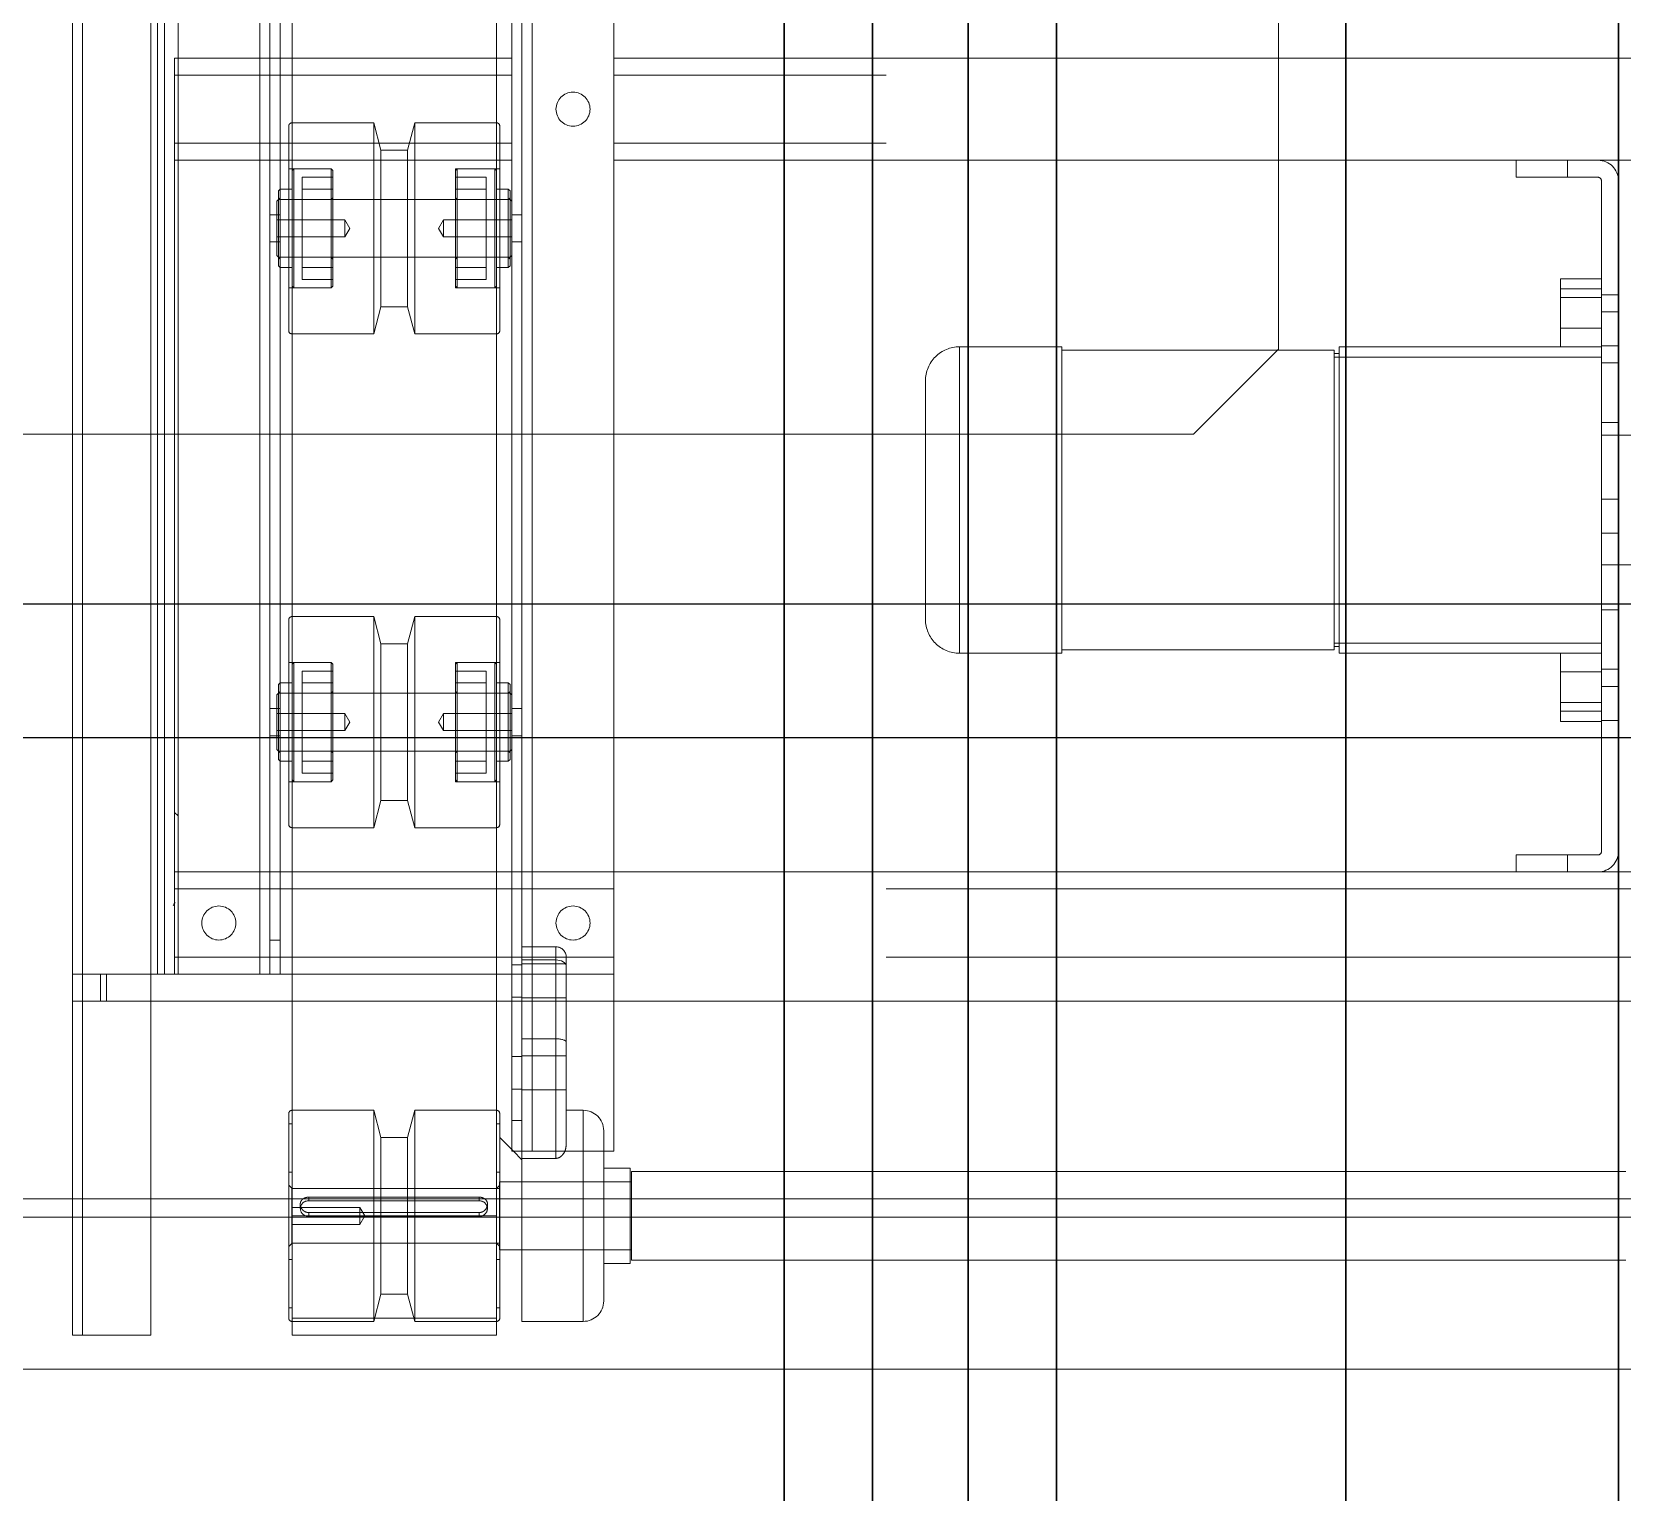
# Model space of a CAD drawing. Extents: x 539033 to 804858, y 468425 to 1263560.
# Drawn here: x 744105.3 to 744572.3, y 510247.9 to 510676.7 of the extents above; entities that cross this region are included whole.
import ezdxf

# ---------------------------------------------------------------- set-up
doc = ezdxf.new("R2010")
doc.units = 0
doc.header["$LTSCALE"] = 1000
doc.header["$MEASUREMENT"] = 0
for name, pattern in [('0', [0, 0]), ('ACAD_ISO02W100', [15, 12, -3]), ('ACAD_ISO04W100', [30, 24, -3, 0, -3]), ('ACAD_ISO05W100', [33, 24, -3, 0, -3, 0, -3])]:
    doc.linetypes.add(name, pattern=pattern)
doc.layers.get('0').update_dxf_attribs({"linetype": 'CONTINUOUS'})
for name, color, linetype, lineweight in [('双点划线', 7, 'ACAD_ISO05W100', 15), ('点划线', 1, 'ACAD_ISO04W100', 15), ('粗实线', 7, '0', 30), ('虚线', 6, 'ACAD_ISO02W100', 18)]:
    doc.layers.add(name, color=color, linetype=linetype, lineweight=lineweight)
doc.layers.add('摄像头', color=7, linetype='CONTINUOUS')

# ---------------------------------------------------------------- blocks, each defined once
blk = doc.blocks.new('A$C54714A9A')
at = {"layer": '摄像头', "color": 0, "lineweight": 25, "ltscale": 100}
for p, q in [((185.35, 2510.62), (185.35, 180.35)), ((224.65, 2510.62), (224.65, 180.35))]:
    blk.add_line(p, q, dxfattribs=at)
at = {"layer": '虚线', "color": 0, "linetype": 'ACAD_ISO02W100', "lineweight": 15}
for p, q in [((0, 219.66), (0, 2505.97)), ((44.65, 297), (44.65, 2469.12)), ((50, 2460.62), (50, 265)), ((108, 1374.76), (108, 1042.76)), ((121, 1122.76), (121, 1374.76)), ((141, 1122.76), (141, 1374.76)), ((146, 1331.76), (146, 1374.76)), ((355, 1374.76), (355, 1331.76)), ((385, 1374.76), (385, 1122.76)), ((236.22, 1342.76), (236.22, 1337.76)), ((274.22, 1337.76), (274.22, 1342.76)), ((32, 1339.96), (32, 1047.96)), ((58, 1047.96), (58, 1339.96)), ((349, 1337.76), (152, 1337.76)), ((185.5, 1337.76), (185.5, 1332.76)), ((190.5, 1332.76), (190.5, 1337.76)), ((200.5, 1332.76), (200.5, 1337.76)), ((205.5, 1332.76), (205.5, 1337.76)), ((223, 1337.76), (223, 1332.76)), ((236.22, 1337.76), (236.22, 1332.76)), ((245.5, 1332.76), (245.5, 1337.76)), ((255.5, 1332.76), (255.5, 1337.76)), ((274.22, 1332.76), (274.22, 1337.76)), ((278, 1332.76), (278, 1337.76)), ((295.5, 1337.76), (295.5, 1332.76)), ((295.5, 1337.76), (295.5, 1332.76)), ((300.5, 1332.76), (300.5, 1337.76)), ((300.5, 1332.76), (300.5, 1337.76)), ((310.5, 1332.76), (310.5, 1337.76)), ((310.5, 1332.76), (310.5, 1337.76)), ((315.5, 1332.76), (315.5, 1337.76)), ((315.5, 1332.76), (315.5, 1337.76)), ((146, 1322.76), (146, 1331.76)), ((151, 1322.76), (151, 1331.76)), ((349, 1332.76), (152, 1332.76)), ((190.22, 1320.76), (190.22, 1332.76)), ((193.22, 1320.76), (193.22, 1332.76)), ((193.22, 1320.76), (193.22, 1332.76)), ((195.72, 1332.76), (195.72, 1320.76)), ((204.72, 1320.76), (204.72, 1332.76)), ((210.22, 1255.76), (210.22, 1332.76)), ((213.22, 1255.76), (213.22, 1332.76)), ((213.22, 1255.76), (213.22, 1332.76)), ((297.22, 1255.76), (297.22, 1332.76)), ((297.22, 1255.76), (297.22, 1332.76)), ((300.22, 1255.76), (300.22, 1332.76)), ((305.72, 1332.76), (305.72, 1320.76)), ((314.72, 1320.76), (314.72, 1332.76)), ((317.22, 1320.76), (317.22, 1332.76)), ((317.22, 1320.76), (317.22, 1332.76)), ((320.22, 1320.76), (320.22, 1332.76)), ((350, 1322.76), (350, 1331.76)), ((355, 1322.76), (355, 1331.76)), ((146, 1322.76), (151, 1322.76)), ((146, 1307.76), (146, 1322.76)), ((151, 1322.76), (151, 1307.76)), ((350, 1307.76), (350, 1322.76)), ((350, 1322.76), (355, 1322.76)), ((355, 1322.76), (355, 1307.76)), ((193.22, 1320.76), (190.22, 1320.76)), ((210.22, 1320.76), (193.22, 1320.76)), ((317.22, 1320.76), (300.22, 1320.76)), ((320.22, 1320.76), (317.22, 1320.76)), ((151, 1307.76), (146, 1307.76)), ((146, 1042.76), (146, 1307.76)), ((355, 1307.76), (350, 1307.76)), ((355, 1307.76), (355, 1122.76)), ((213.22, 1255.76), (210.22, 1255.76)), ((211.22, 1254.26), (211.22, 1174.26)), ((212.22, 1254.26), (211.22, 1254.26)), ((212.22, 1254.26), (212.22, 1255.76)), ((213.22, 1254.26), (212.22, 1254.26)), ((297.22, 1255.76), (213.22, 1255.76)), ((213.22, 1254.26), (213.22, 1255.76)), ((213.22, 1254.26), (213.22, 1255.76)), ((245.9, 1254.26), (213.22, 1254.26)), ((264.55, 1254.26), (245.9, 1254.26)), ((297.22, 1254.26), (264.55, 1254.26)), ((300.22, 1255.76), (297.22, 1255.76)), ((297.22, 1254.26), (297.22, 1255.76)), ((297.22, 1254.26), (297.22, 1255.76)), ((298.22, 1254.26), (297.22, 1254.26)), ((298.22, 1254.26), (298.22, 1255.76)), ((299.22, 1254.26), (298.22, 1254.26)), ((299.22, 1174.26), (299.22, 1254.26)), ((210.22, 1174.26), (210.22, 1144.26)), ((300.22, 1174.26), (210.22, 1174.26)), ((300.22, 1144.26), (300.22, 1174.26)), ((210.22, 1144.26), (300.22, 1144.26)), ((300.22, 1144.26), (210.22, 1144.26)), ((290.22, 1134.26), (220.22, 1134.26)), ((355, 1122.76), (355, 1042.76)), ((360, 1122.76), (360, 1042.76)), ((380, 1122.76), (380, 1042.76)), ((385, 1122.76), (385, 1042.76)), ((31, 1047.56), (31, 1039.76)), ((31, 1047.56), (59, 1047.56)), ((58, 1047.96), (32, 1047.96)), ((35, 1047.96), (35, 1047.56)), ((35, 1047.56), (35, 1015.76)), ((35, 1047.56), (35, 1015.76)), ((55, 1047.56), (55, 1047.96)), ((55, 1015.76), (55, 1047.56)), ((55, 1015.76), (55, 1047.56)), ((59, 1039.76), (59, 1047.56)), ((1124, 1042.76), (64, 1042.76)), ((64, 1042.76), (64, 1039.76)), ((108, 1042.76), (108, 1012.76)), ((116, 1042.76), (116, 1012.76)), ((121, 1012.76), (121, 1042.76)), ((141, 1012.76), (141, 1042.76)), ((146, 1012.76), (146, 1042.76)), ((20, 1039.76), (70, 1039.76)), ((64, 1039.76), (64, 1018.76)), ((14, 1033.76), (14, 1015.76)), ((76, 1033.76), (14, 1033.76)), ((14, 1033.76), (76, 1033.76)), ((76, 1028.76), (76, 1033.76)), ((65.78, 1028.76), (95.97, 1028.76)), ((82, 1028.76), (82, 1015.76)), ((92, 1015.76), (92, 1028.76)), ((95.97, 1028.76), (118.31, 1028.76)), ((109, 1028.76), (109, 1015.76)), ((118.31, 1028.76), (121, 1028.76)), ((119, 1015.76), (119, 1028.76)), ((61.88, 1025.76), (61.88, 1015.76)), ((97, 1025.76), (61.88, 1025.76)), ((61.88, 1025.76), (97, 1025.76)), ((97, 1025.76), (97, 1015.76)), ((120.16, 1025.76), (97, 1025.76)), ((97, 1025.76), (120.16, 1025.76)), ((120.16, 1025.76), (120.16, 1015.76)), ((124, 1025.76), (120.16, 1025.76)), ((120.16, 1025.76), (120.16, 1015.76)), ((120.16, 1025.76), (124, 1025.76)), ((124, 1015.76), (124, 1025.76)), ((64, 1018.76), (1067, 1018.76)), ((64, 1018.76), (64, 1015.76)), ((124, 1018.76), (64, 1018.76)), ((917, 1018.76), (124, 1018.76)), ((14, 1015.76), (61.88, 1015.76)), ((35, 1015.76), (35, 1009.26)), ((55, 1009.26), (55, 1015.76)), ((64, 1013.26), (61.5, 1015.76)), ((61.88, 1015.76), (97, 1015.76)), ((64, 1012.76), (64, 1015.76)), ((72.97, 1012.76), (72.97, 1015.76)), ((1052, 1015.76), (72.97, 1015.76)), ((82.25, 1015.76), (82.25, 1012.76)), ((91.75, 1012.76), (91.75, 1015.76)), ((109.25, 1015.76), (109.25, 1012.76)), ((118.75, 1012.76), (118.75, 1015.76)), ((186, 1015.76), (186, 1012.76)), ((194, 1012.76), (194, 1015.76)), ((331, 1015.76), (331, 1012.76)), ((339, 1012.76), (339, 1015.76)), ((75, 1009.26), (15, 1009.26)), ((18, 1009.26), (18, 1008.26)), ((32.2, 1009.26), (32.2, 1008.26)), ((35, 1009.26), (35, 1009.16)), ((55, 1009.16), (35, 1009.16)), ((36, 1009.26), (37, 1008.26)), ((37, 1009.16), (37, 948.16)), ((53, 1008.26), (54, 1009.26)), ((53, 948.16), (53, 1009.16)), ((55, 1009.16), (55, 1009.26)), ((57.8, 1008.26), (57.8, 1009.26)), ((64.5, 1012.76), (64, 1013.26)), ((64, 1012.76), (72.97, 1012.76)), ((68, 1009.26), (64.5, 1012.76)), ((72, 1008.26), (72, 1009.26)), ((1052, 1012.76), (72.97, 1012.76)), ((108, 1012.76), (108, 1008.26)), ((116, 1012.76), (116, 1008.26)), ((121, 1008.26), (121, 1012.76)), ((141, 1008.26), (141, 1012.76)), ((146, 1008.26), (146, 1012.76)), ((160, 1009.26), (220, 1009.26)), ((172.5, 1009.26), (172.5, 996.26)), ((179, 1012.26), (178.5, 1011.76)), ((178.5, 1011.76), (178.5, 1009.26)), ((178.5, 1011.76), (201.5, 1011.76)), ((178.5, 1009.26), (178.5, 1008.26)), ((179, 1012.26), (201, 1012.26)), ((181, 1012.26), (181.5, 1011.76)), ((182, 1012.76), (181.5, 1012.26)), ((181.5, 1012.26), (181.5, 944.26)), ((181.5, 1011.76), (181.5, 996.76)), ((187.5, 1012.76), (187.5, 992.76)), ((192.5, 992.76), (192.5, 1012.76)), ((198.5, 1012.26), (198, 1012.76)), ((198.5, 1011.76), (199, 1012.26)), ((198.5, 944.26), (198.5, 1012.26)), ((198.5, 996.76), (198.5, 1011.76)), ((201.5, 1011.76), (201, 1012.26)), ((201.5, 1009.26), (201.5, 1011.76)), ((201.5, 1008.26), (201.5, 1009.26)), ((207.5, 996.26), (207.5, 1009.26)), ((305, 1009.26), (365, 1009.26)), ((317.5, 1009.26), (317.5, 996.26)), ((324, 1012.26), (323.5, 1011.76)), ((323.5, 1011.76), (323.5, 1009.26)), ((323.5, 1011.76), (346.5, 1011.76)), ((323.5, 1009.26), (323.5, 1008.26)), ((324, 1012.26), (346, 1012.26)), ((326, 1012.26), (326.5, 1011.76)), ((327, 1012.76), (326.5, 1012.26)), ((326.5, 1012.26), (326.5, 944.26)), ((326.5, 1011.76), (326.5, 996.76)), ((332.5, 1012.76), (332.5, 992.76)), ((337.5, 992.76), (337.5, 1012.76)), ((343.5, 1012.26), (343, 1012.76)), ((343.5, 1011.76), (344, 1012.26)), ((343.5, 944.26), (343.5, 1012.26)), ((343.5, 996.76), (343.5, 1011.76)), ((346.5, 1011.76), (346, 1012.26)), ((346.5, 1009.26), (346.5, 1011.76)), ((346.5, 1008.26), (346.5, 1009.26)), ((352.5, 996.26), (352.5, 1009.26)), ((355, 1012.76), (355, 1009.26)), ((355, 1009.26), (355, 947.26)), ((360, 1012.76), (360, 1009.26)), ((360, 1009.26), (360, 947.26)), ((380, 1012.76), (380, 1008.26)), ((385, 1012.76), (385, 1008.26)), ((10, 1008.26), (10, 948.26)), ((45, 1008.26), (10, 1008.26)), ((14, 1008.26), (14, 984.26)), ((15, 1008.26), (15, 948.26)), ((37, 1008.26), (37, 948.26)), ((45, 948.26), (45, 1008.26)), ((45, 1008.26), (925, 1008.26)), ((45, 948.26), (45, 1008.26)), ((48.4, 1005.66), (47.13, 1005.66)), ((53, 948.26), (53, 1008.26)), ((76, 984.26), (76, 1008.26)), ((108, 1008.26), (108, 948.26)), ((116, 1008.26), (116, 948.26)), ((121, 948.26), (121, 1008.26)), ((141, 948.26), (141, 1008.26)), ((146, 948.26), (146, 1008.26)), ((159, 1008.26), (159, 984.26)), ((173, 1008.26), (172.5, 1007.76)), ((172.5, 1007.76), (207.5, 1007.76)), ((172.5, 1007.76), (172.5, 996.76)), ((175, 1005.26), (205, 1005.26)), ((175, 1005.26), (175, 996.26)), ((178.5, 1005.26), (178.5, 996.26)), ((201.5, 996.26), (201.5, 1005.26)), ((205, 996.26), (205, 1005.26)), ((207.5, 1007.76), (207, 1008.26)), ((207.5, 996.76), (207.5, 1007.76)), ((221, 984.26), (221, 1008.26)), ((304, 1008.26), (304, 984.26)), ((318, 1008.26), (317.5, 1007.76)), ((317.5, 1007.76), (352.5, 1007.76)), ((317.5, 1007.76), (317.5, 996.76)), ((320, 1005.26), (350, 1005.26)), ((320, 1005.26), (320, 996.26)), ((323.5, 1005.26), (323.5, 996.26)), ((346.5, 996.26), (346.5, 1005.26)), ((350, 996.26), (350, 1005.26)), ((352.5, 1007.76), (352, 1008.26)), ((352.5, 996.76), (352.5, 1007.76)), ((366, 984.26), (366, 1008.26)), ((380, 1008.26), (380, 948.26)), ((385, 1008.26), (385, 948.26)), ((44.86, 1003.16), (45.97, 1003.16)), ((44.86, 1003.16), (44.86, 953.16)), ((45.97, 1003.16), (45.97, 953.16)), ((49.39, 1003.16), (50.49, 1003.16)), ((49.39, 953.16), (49.39, 1003.16)), ((50.49, 953.16), (50.49, 1003.16)), ((172.5, 996.76), (207.5, 996.76)), ((172.5, 996.76), (173, 996.26)), ((172.5, 996.26), (207.5, 996.26)), ((181.5, 996.76), (181, 996.26)), ((181.5, 996.26), (181.5, 960.26)), ((199, 996.26), (198.5, 996.76)), ((198.5, 960.26), (198.5, 996.26)), ((207, 996.26), (207.5, 996.76)), ((317.5, 996.76), (352.5, 996.76)), ((317.5, 996.76), (318, 996.26)), ((317.5, 996.26), (352.5, 996.26)), ((326.5, 996.76), (326, 996.26)), ((326.5, 996.26), (326.5, 960.26)), ((344, 996.26), (343.5, 996.76)), ((343.5, 960.26), (343.5, 996.26)), ((352, 996.26), (352.5, 996.76)), ((187.5, 992.76), (188.2, 992.76)), ((187.5, 992.76), (190, 991.25)), ((188.2, 992.76), (192.5, 992.76)), ((190, 991.25), (192.5, 992.76)), ((332.5, 992.76), (333.2, 992.76)), ((332.5, 992.76), (335, 991.25)), ((333.2, 992.76), (337.5, 992.76)), ((335, 991.25), (337.5, 992.76)), ((76, 984.26), (14, 984.26)), ((14, 984.26), (22, 982.16)), ((68, 982.16), (22, 982.16)), ((22, 982.16), (22, 974.36)), ((68, 982.16), (76, 984.26)), ((68, 974.36), (68, 982.16)), ((159, 984.26), (221, 984.26)), ((159, 984.26), (167, 982.16)), ((167, 982.16), (213, 982.16)), ((167, 982.16), (167, 974.36)), ((213, 982.16), (221, 984.26)), ((213, 974.36), (213, 982.16)), ((304, 984.26), (366, 984.26)), ((304, 984.26), (312, 982.16)), ((312, 982.16), (358, 982.16)), ((312, 982.16), (312, 974.36)), ((358, 982.16), (366, 984.26)), ((358, 974.36), (358, 982.16)), ((22, 974.36), (14, 972.26)), ((76, 972.26), (14, 972.26)), ((14, 972.26), (14, 948.26)), ((68, 974.36), (22, 974.36)), ((76, 972.26), (68, 974.36)), ((76, 948.26), (76, 972.26)), ((167, 974.36), (159, 972.26)), ((159, 972.26), (221, 972.26)), ((159, 972.26), (159, 948.26)), ((167, 974.36), (213, 974.36)), ((221, 972.26), (213, 974.36)), ((221, 948.26), (221, 972.26)), ((312, 974.36), (304, 972.26)), ((304, 972.26), (366, 972.26)), ((304, 972.26), (304, 948.26)), ((312, 974.36), (358, 974.36)), ((366, 972.26), (358, 974.36)), ((366, 948.26), (366, 972.26)), ((45, 969.66), (42.5, 968.16)), ((47.5, 968.16), (42.5, 968.16)), ((42.5, 968.16), (42.5, 948.16)), ((47.5, 968.16), (45, 969.66)), ((47.5, 948.16), (47.5, 968.16)), ((190, 965.26), (187.5, 963.76)), ((192.5, 963.76), (187.5, 963.76)), ((187.5, 963.76), (187.5, 943.76)), ((192.5, 963.76), (190, 965.26)), ((192.5, 943.76), (192.5, 963.76)), ((335, 965.26), (332.5, 963.76)), ((337.5, 963.76), (332.5, 963.76)), ((332.5, 963.76), (332.5, 943.76)), ((337.5, 963.76), (335, 965.26)), ((337.5, 943.76), (337.5, 963.76)), ((173, 960.26), (172.5, 959.76)), ((173, 960.26), (172.5, 959.76)), ((207.5, 959.76), (172.5, 959.76)), ((172.5, 959.76), (172.5, 948.76)), ((172.5, 959.76), (172.5, 947.26)), ((207, 960.26), (173, 960.26)), ((175, 960.26), (175, 951.26)), ((178.5, 960.26), (178.5, 951.26)), ((181, 960.26), (181.5, 959.76)), ((181.5, 959.76), (181.5, 944.76)), ((198.5, 959.76), (199, 960.26)), ((198.5, 944.76), (198.5, 959.76)), ((201.5, 951.26), (201.5, 960.26)), ((205, 951.26), (205, 960.26)), ((207.5, 959.76), (207, 960.26)), ((207.5, 959.76), (207, 960.26)), ((207.5, 948.76), (207.5, 959.76)), ((207.5, 947.26), (207.5, 959.76)), ((318, 960.26), (317.5, 959.76)), ((318, 960.26), (317.5, 959.76)), ((352.5, 959.76), (317.5, 959.76)), ((317.5, 959.76), (317.5, 948.76)), ((317.5, 959.76), (317.5, 947.26)), ((352, 960.26), (318, 960.26)), ((320, 960.26), (320, 951.26)), ((323.5, 960.26), (323.5, 951.26)), ((326, 960.26), (326.5, 959.76)), ((326.5, 959.76), (326.5, 944.76)), ((343.5, 959.76), (344, 960.26)), ((343.5, 944.76), (343.5, 959.76)), ((346.5, 951.26), (346.5, 960.26)), ((350, 951.26), (350, 960.26)), ((352.5, 959.76), (352, 960.26)), ((352.5, 959.76), (352, 960.26)), ((352.5, 948.76), (352.5, 959.76)), ((352.5, 947.26), (352.5, 959.76)), ((44.86, 953.16), (45.97, 953.16)), ((49.39, 953.16), (50.49, 953.16)), ((45, 948.26), (10, 948.26)), ((18, 948.26), (18, 947.26)), ((32.2, 948.26), (32.2, 947.26)), ((37, 948.26), (36, 947.26)), ((53, 948.16), (37, 948.16)), ((45, 948.26), (925, 948.26)), ((47.13, 950.66), (48.4, 950.66)), ((54, 947.26), (53, 948.26)), ((57.8, 947.26), (57.8, 948.26)), ((72, 947.26), (72, 948.26)), ((108, 948.26), (108, 906.76)), ((116, 948.26), (116, 944.76)), ((121, 944.76), (121, 948.26)), ((141, 944.76), (141, 948.26)), ((146, 944.76), (146, 948.26)), ((207.5, 948.76), (172.5, 948.76)), ((172.5, 948.76), (173, 948.26)), ((205, 951.26), (175, 951.26)), ((178.5, 948.26), (178.5, 947.26)), ((201.5, 947.26), (201.5, 948.26)), ((207, 948.26), (207.5, 948.76)), ((352.5, 948.76), (317.5, 948.76)), ((317.5, 948.76), (318, 948.26)), ((350, 951.26), (320, 951.26)), ((323.5, 948.26), (323.5, 947.26)), ((346.5, 947.26), (346.5, 948.26)), ((352, 948.26), (352.5, 948.76)), ((380, 948.26), (380, 944.76)), ((385, 948.26), (385, 944.76)), ((75, 947.26), (15, 947.26)), ((116, 941.76), (116, 944.76)), ((116, 944.76), (126, 944.76)), ((121, 914.76), (121, 944.76)), ((126, 944.76), (126, 941.76)), ((1052, 944.76), (126, 944.76)), ((141, 914.76), (141, 944.76)), ((146, 914.76), (146, 944.76)), ((160, 947.26), (220, 947.26)), ((178.5, 947.26), (178.5, 944.76)), ((178.5, 944.76), (179, 944.26)), ((201, 944.26), (179, 944.26)), ((181.5, 944.76), (181, 944.26)), ((181.5, 944.26), (182, 943.76)), ((198, 943.76), (182, 943.76)), ((186, 944.76), (186, 941.76)), ((194, 941.76), (194, 944.76)), ((198, 943.76), (198.5, 944.26)), ((199, 944.26), (198.5, 944.76)), ((201, 944.26), (201.5, 944.76)), ((201.5, 944.76), (201.5, 947.26)), ((305, 947.26), (365, 947.26)), ((323.5, 947.26), (323.5, 944.76)), ((323.5, 944.76), (324, 944.26)), ((346, 944.26), (324, 944.26)), ((326.5, 944.76), (326, 944.26)), ((326.5, 944.26), (327, 943.76)), ((343, 943.76), (327, 943.76)), ((331, 944.76), (331, 941.76)), ((339, 941.76), (339, 944.76)), ((343, 943.76), (343.5, 944.26)), ((344, 944.26), (343.5, 944.76)), ((346, 944.26), (346.5, 944.76)), ((346.5, 944.76), (346.5, 947.26)), ((355, 947.26), (355, 944.76)), ((355, 944.76), (355, 914.76)), ((360, 947.26), (360, 944.76)), ((360, 944.76), (360, 914.76)), ((380, 944.76), (380, 914.76)), ((385, 944.76), (385, 914.76)), ((126, 941.76), (116, 941.76)), ((116, 938.76), (116, 941.76)), ((116, 914.76), (116, 938.76)), ((917, 938.76), (116, 938.76)), ((116, 938.76), (1067, 938.76)), ((1052, 941.76), (126, 941.76)), ((116, 914.76), (116, 906.76)), ((1124, 914.76), (116, 914.76)), ((116, 913.76), (121, 913.76)), ((1124, 910.76), (116, 910.76)), ((121, 913.76), (121, 914.76)), ((121, 913.76), (141, 913.76)), ((141, 913.76), (141, 914.76)), ((141, 913.76), (146, 913.76)), ((146, 913.76), (146, 914.76)), ((355, 913.76), (146, 913.76)), ((163.5, 913.76), (162.5, 914.76)), ((355, 914.76), (355, 913.76)), ((360, 913.76), (355, 913.76)), ((360, 914.76), (360, 913.76)), ((380, 913.76), (360, 913.76)), ((380, 914.76), (380, 913.76)), ((385, 913.76), (380, 913.76)), ((385, 914.76), (385, 913.76)), ((10, 903.76), (10, 906.76)), ((1155, 906.76), (10, 906.76)), ((108, 906.76), (108, 893.76)), ((116, 906.76), (116, 908.76)), ((967, 908.76), (116, 908.76)), ((1117, 908.76), (116, 908.76)), ((116, 906.76), (116, 893.76)), ((116, 888.76), (116, 906.76)), ((10, 886.76), (10, 903.76)), ((116, 893.76), (108, 893.76)), ((108, 893.76), (108, 883.76)), ((108, 892.02), (116, 892.02)), ((116, 883.76), (116, 888.76)), ((1175, 886.76), (10, 886.76)), ((10, 883.76), (10, 886.76)), ((1175, 886.76), (10, 886.76)), ((1178, 883.76), (10, 883.76))]:
    blk.add_line(p, q, dxfattribs=at)
at = {"layer": '虚线', "color": 0, "linetype": 'ACAD_ISO02W100', "lineweight": 15, "flags": 128}
for points in [[(120.16, 1025.76), (120.13, 1026.34), (120.02, 1026.9), (119.85, 1027.42), (119.62, 1027.88), (119.34, 1028.25), (119.02, 1028.53), (118.67, 1028.7), (118.31, 1028.76)], [(120.16, 1025.76), (120.13, 1026.34), (120.02, 1026.9), (119.85, 1027.42), (119.62, 1027.88), (119.34, 1028.25), (119.02, 1028.53), (118.67, 1028.7), (118.31, 1028.76)], [(137.05, 913.88), (137.04, 913.87), (136.99, 913.84), (136.92, 913.8), (136.82, 913.74), (136.69, 913.67), (136.55, 913.59), (136.39, 913.5), (136.22, 913.4), (136.05, 913.3)]]:
    blk.add_lwpolyline(points, dxfattribs=at)
at = {"layer": '虚线', "color": 0, "linetype": 'ACAD_ISO02W100', "lineweight": 15}
for centre in [(131, 1030.76), (370, 1030.76), (131, 926.76)]:
    blk.add_circle(centre, 5, dxfattribs=at)
for centre, radius, start, end in [((152, 1331.76), 6, 90, 180), ((349, 1331.76), 6, 0, 90), ((152, 1331.76), 1, 90, 180), ((349, 1331.76), 1, 0, 90), ((220.22, 1144.26), 10, 180, 270), ((290.22, 1144.26), 10, 270, 0), ((20, 1033.76), 6, 90, 180), ((70, 1033.76), 6, 0, 90), ((121, 1025.76), 3, 0, 90), ((15, 1008.26), 1, 90, 180), ((75, 1008.26), 1, 0, 90), ((160, 1008.26), 1, 90, 180), ((220, 1008.26), 1, 0, 90), ((305, 1008.26), 1, 90, 180), ((365, 1008.26), 1, 0, 90), ((47.13, 1003.34), 2.27, 355.4078, 184.5922), ((47.13, 952.97), 2.27, 175.4069, 4.5931), ((15, 948.26), 1, 180, 270), ((75, 948.26), 1, 270, 0), ((160, 948.26), 1, 180, 270), ((220, 948.26), 1, 270, 0), ((305, 948.26), 1, 180, 270), ((365, 948.26), 1, 270, 0)]:
    blk.add_arc(centre, radius, start, end, dxfattribs=at)
blk.add_ellipse((95.97, 1025.76), major_axis=(0, 3), ratio=0.344747, start_param=4.712389, end_param=6.283185, dxfattribs=at)
for points, knots in [([(61.88, 1025.76), (61.9, 1025.95), (61.94, 1026.39), (62.31, 1027.1), (63.09, 1027.91), (64.33, 1028.6), (65.29, 1028.7), (65.78, 1028.76)], [0, 0, 0, 0, 0.0938627, 0.2101367, 0.3893053, 0.6877258, 1, 1, 1, 1]), ([(50.49, 1003.16), (50.49, 1003.23), (50.48, 1003.58), (50.36, 1004.19), (50.01, 1004.88), (49.46, 1005.4), (48.76, 1005.67), (48, 1005.66), (47.26, 1005.39), (46.61, 1004.87), (46.13, 1004.16), (45.98, 1003.55), (45.97, 1003.21), (45.97, 1003.16)], [0, 0, 0, 0, 0.029814, 0.131597, 0.234911, 0.342915, 0.451711, 0.556293, 0.65831, 0.762847, 0.871503, 0.97968, 1, 1, 1, 1]), ([(45.97, 953.16), (45.99, 952.94), (46.02, 952.45), (46.37, 951.75), (46.93, 951.14), (47.65, 950.74), (48.42, 950.61), (49.13, 950.75), (49.75, 951.14), (50.2, 951.75), (50.46, 952.47), (50.48, 952.95), (50.49, 953.16)], [0, 0, 0, 0, 0.083194, 0.185002, 0.290811, 0.40003, 0.500017, 0.603887, 0.707644, 0.814305, 0.92355, 1, 1, 1, 1])]:
    blk.add_open_spline(points, degree=3, knots=knots, dxfattribs=at)
blk = doc.blocks.new('A$C4A606B1F')
at = {"layer": '虚线'}
for p, q in [((1981.97, 60.2), (144.09, 60.2)), ((1981.97, 32.2), (144.09, 32.2))]:
    blk.add_line(p, q, dxfattribs=at)
blk = doc.blocks.new('A$C54FB0A97')
at = {"layer": '双点划线'}
blk.add_lwpolyline([(1873.1, 540.38), (2283.1, 540.38), (2308.1, 565.38), (2308.1, 1240.21), (2283.1, 1265.21), (1873.1, 1265.21), (1848.1, 1240.21), (1848.1, 565.38)], close=True, dxfattribs=at)
at = {"layer": '粗实线'}
for p, q in [((3035, 1200), (1008.1, 1200)), ((3035, 1120), (1008.1, 1120))]:
    blk.add_line(p, q, dxfattribs=at)
for points in [[(85, 1365), (3035, 1365), (3035, 85), (85, 85)], [(1008.1, 1174), (2479.72, 1174), (2479.72, 1146), (1008.1, 1146)]]:
    blk.add_lwpolyline(points, close=True, dxfattribs=at)
blk.add_lwpolyline([(165, 1200), (165, 1285), (2955, 1285), (2955, 1200)], dxfattribs=at)
at = {"layer": '点划线'}
blk.add_blockref('A$C4A606B1F', (497.75, 1113.8), dxfattribs=at)
blk = doc.blocks.new('A$C0E4615E3')
at = {"color": 0, "ltscale": 100}
blk.add_blockref('A$C54FB0A97', (360, 0), dxfattribs=at)

msp = doc.modelspace()

# ---------------------------------------------------------------- block references
at = {"xscale": -1, "rotation": 270}
for name, p in [('A$C0E4615E3', (743206.2, 508350.46)), ('A$C54714A9A', (743233.45, 510284.02))]:
    msp.add_blockref(name, p, dxfattribs=at)

doc.saveas('drawing.dxf')
